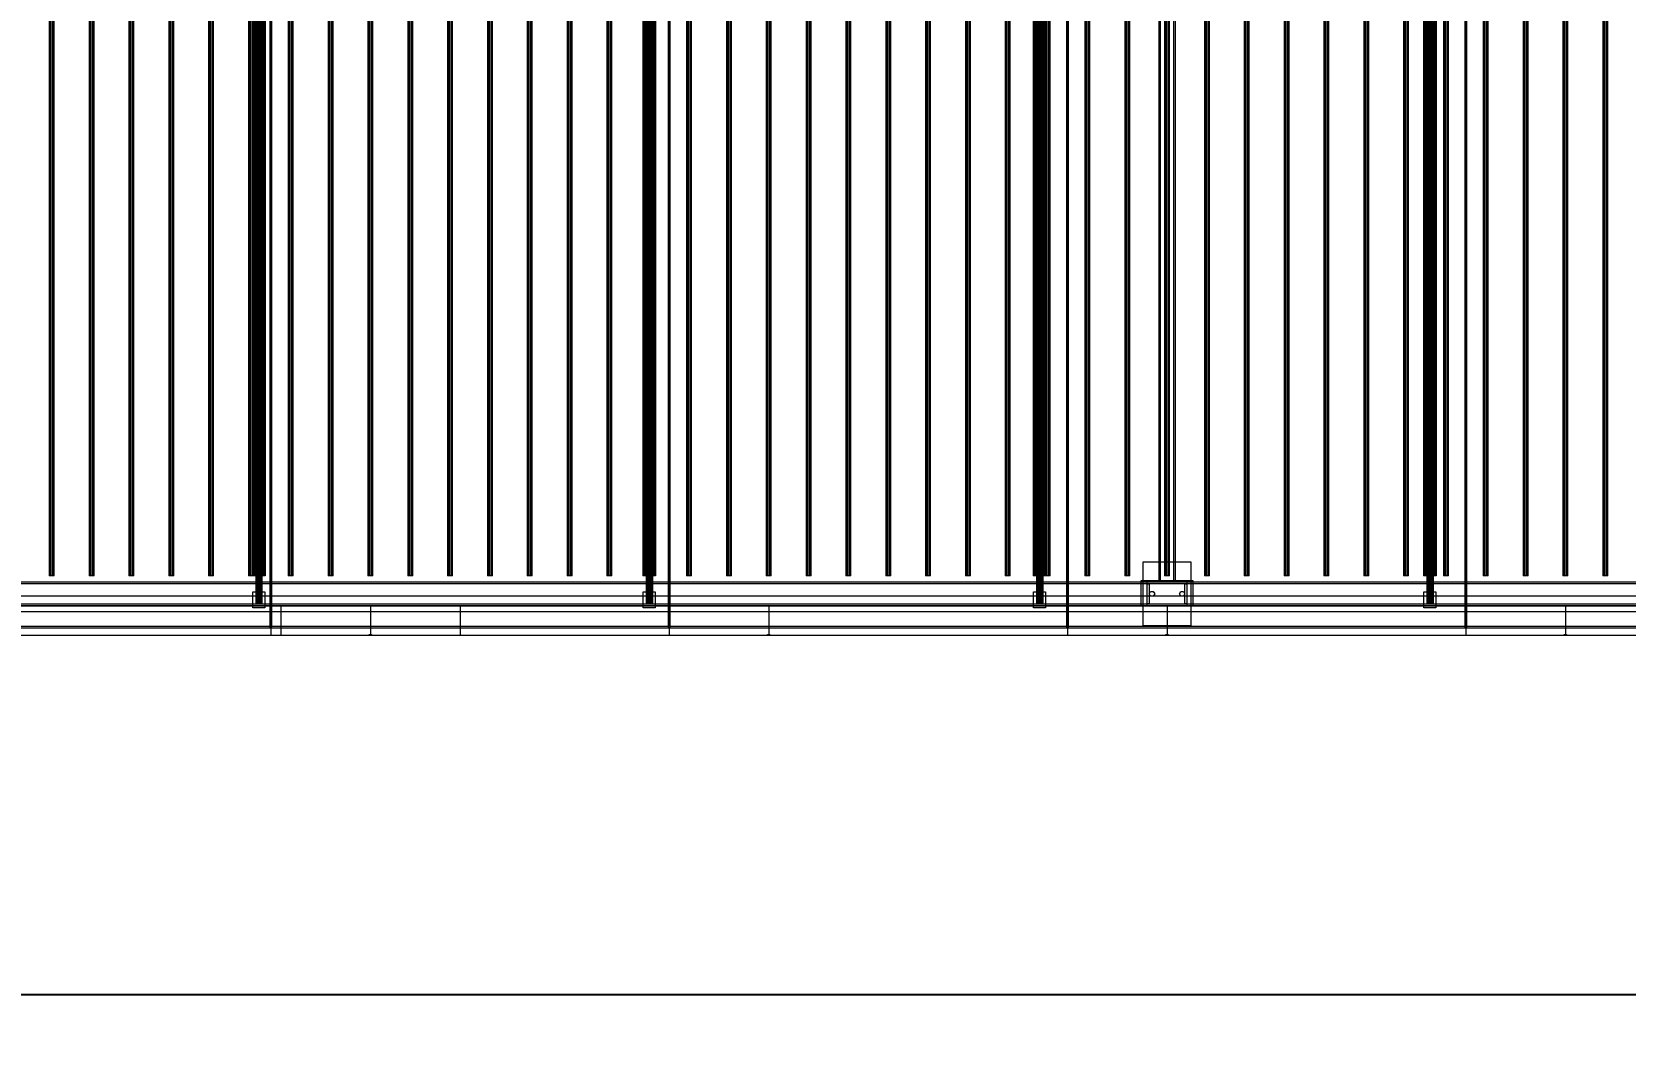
# Model space of a CAD drawing. Header units: millimetres. Extents: x -1970 to 59977, y -50268 to 6837.
# Drawn here: x 47989 to 51989, y -20450 to -17885 of the extents above; entities that cross this region are included whole.
import ezdxf

# ---------------------------------------------------------------- set-up
doc = ezdxf.new("R2010")
doc.units = ezdxf.units.MM
doc.layers.add('COTAS_O', color=1, linetype='Continuous', lineweight=0)
doc.layers.add('superior_secador', color=7, linetype='Continuous', lineweight=0)
doc.dimstyles.new('R19_100', dxfattribs={"dimtxt": 250, "dimasz": 150, "dimexe": 150, "dimexo": 80, "dimgap": 100, "dimtad": 1, "dimtih": 1, "dimtoh": 1, "dimdsep": 46, "dimcen": 0.09, "dimadec": 0, "dimazin": 0, "dimtfac": 1, "dimtdec": 4, "dimtofl": 0, "dimtmove": 0, "dimatfit": 3, "dimfxl": 1, "dimtolj": 1, "dimtzin": 0, "dimarcsym": 0})

# ---------------------------------------------------------------- blocks, each defined once
blk = doc.blocks.new('*D35')
at = {"layer": 'COTAS_O', "color": 0, "lineweight": -2, "transparency": 16777216}
for p, q in [((38839.3, -19480), (38839.3, -20450)), ((58839.3, -19480), (58839.3, -20450)), ((38989.3, -20300), (58689.3, -20300))]:
    blk.add_line(p, q, dxfattribs=at)
at = {"layer": 'COTAS_O', "color": 0, "transparency": 16777216}
for points in [[(38989.3, -20275), (38989.3, -20325), (38839.3, -20300)], [(58689.3, -20275), (58689.3, -20325), (58839.3, -20300)]]:
    blk.add_solid(points, dxfattribs=at)
at = {"layer": 'Defpoints', "color": 0, "transparency": 16777216}
for p in [(38839.3, -19400), (58839.3, -19400), (58839.3, -20300)]:
    blk.add_point(p, dxfattribs=at)

msp = doc.modelspace()

# ---------------------------------------------------------------- linework, layer by layer
at = {"layer": 'superior_secador'}
for p, q in [((48589.253, -16600), (48589.253, -19400)), ((49589.253, -16600), (49589.253, -19400)), ((50589.253, -16600), (50589.253, -19400)), ((51589.253, -16600), (51589.253, -19400)), ((48587.253, -19380), (48587.253, -16620)), ((48591.253, -16620), (48591.253, -19380)), ((49587.253, -19380), (49587.253, -16620)), ((49591.253, -16620), (49591.253, -19380)), ((50587.253, -19380), (50587.253, -16620)), ((50591.253, -16620), (50591.253, -19380)), ((51587.253, -19380), (51587.253, -16620)), ((51591.253, -16620), (51591.253, -19380)), ((48551.253, -16680), (48551.253, -19320)), ((48551.526, -16680), (48551.526, -19320)), ((48552.325, -16680), (48552.325, -19320)), ((48553.596, -16680), (48553.596, -19320)), ((48555.253, -16680), (48555.253, -19320)), ((48557.182, -16680), (48557.182, -19320)), ((48559.253, -16680), (48559.253, -19320)), ((48561.324, -16680), (48561.324, -19320)), ((48563.253, -16680), (48563.253, -19320)), ((48564.91, -16680), (48564.91, -19320)), ((48566.181, -16680), (48566.181, -19320)), ((48566.98, -16680), (48566.98, -19320)), ((48567.253, -19320), (48567.253, -16680)), ((49531.253, -16680), (49531.253, -19320)), ((49531.526, -16680), (49531.526, -19320)), ((49532.325, -16680), (49532.325, -19320)), ((49533.596, -16680), (49533.596, -19320)), ((49535.253, -16680), (49535.253, -19320)), ((49537.182, -16680), (49537.182, -19320)), ((49539.253, -16680), (49539.253, -19320)), ((49541.324, -16680), (49541.324, -19320)), ((49543.253, -16680), (49543.253, -19320)), ((49544.91, -16680), (49544.91, -19320)), ((49546.181, -16680), (49546.181, -19320)), ((49546.98, -16680), (49546.98, -19320)), ((49547.253, -19320), (49547.253, -16680)), ((50511.253, -16680), (50511.253, -19320)), ((50511.526, -16680), (50511.526, -19320)), ((50512.325, -16680), (50512.325, -19320)), ((50513.596, -16680), (50513.596, -19320)), ((50515.253, -16680), (50515.253, -19320)), ((50517.182, -16680), (50517.182, -19320)), ((50519.253, -16680), (50519.253, -19320)), ((50521.324, -16680), (50521.324, -19320)), ((50523.253, -16680), (50523.253, -19320)), ((50524.91, -16680), (50524.91, -19320)), ((50526.181, -16680), (50526.181, -19320)), ((50526.98, -16680), (50526.98, -19320)), ((50527.253, -19320), (50527.253, -16680)), ((51491.253, -16680), (51491.253, -19320)), ((51491.526, -16680), (51491.526, -19320)), ((51492.325, -16680), (51492.325, -19320)), ((51493.596, -16680), (51493.596, -19320)), ((51495.253, -16680), (51495.253, -19320)), ((51497.182, -16680), (51497.182, -19320)), ((51499.253, -16680), (51499.253, -19320)), ((51501.324, -16680), (51501.324, -19320)), ((51503.253, -16680), (51503.253, -19320)), ((51504.91, -16680), (51504.91, -19320)), ((51506.181, -16680), (51506.181, -19320)), ((51506.98, -16680), (51506.98, -19320)), ((51507.253, -19320), (51507.253, -16680)), ((48032.903, -16750), (48032.903, -19250)), ((48034.116, -16750), (48034.116, -19250)), ((48037.291, -16750), (48037.291, -19250)), ((48041.215, -16750), (48041.215, -19250)), ((48044.39, -16750), (48044.39, -19250)), ((48045.603, -19250), (48045.603, -16750)), ((48132.903, -16750), (48132.903, -19250)), ((48134.116, -16750), (48134.116, -19250)), ((48137.291, -16750), (48137.291, -19250)), ((48141.215, -16750), (48141.215, -19250)), ((48144.39, -16750), (48144.39, -19250)), ((48145.603, -19250), (48145.603, -16750)), ((48232.903, -16750), (48232.903, -19250)), ((48234.116, -16750), (48234.116, -19250)), ((48237.291, -16750), (48237.291, -19250)), ((48241.215, -16750), (48241.215, -19250)), ((48244.39, -16750), (48244.39, -19250)), ((48245.603, -19250), (48245.603, -16750)), ((48332.903, -16750), (48332.903, -19250)), ((48334.116, -16750), (48334.116, -19250)), ((48337.291, -16750), (48337.291, -19250)), ((48341.215, -16750), (48341.215, -19250)), ((48344.39, -16750), (48344.39, -19250)), ((48345.603, -19250), (48345.603, -16750)), ((48432.903, -16750), (48432.903, -19250)), ((48434.116, -16750), (48434.116, -19250)), ((48437.291, -16750), (48437.291, -19250)), ((48441.215, -16750), (48441.215, -19250)), ((48444.39, -16750), (48444.39, -19250)), ((48445.603, -19250), (48445.603, -16750)), ((48532.903, -16750), (48532.903, -19250)), ((48534.116, -16750), (48534.116, -19250)), ((48537.291, -16750), (48537.291, -19250)), ((48541.215, -16750), (48541.215, -19250)), ((48543.253, -16750), (48543.253, -19250)), ((48543.798, -16750), (48543.798, -19250)), ((48544.39, -16750), (48544.39, -19250)), ((48545.397, -16750), (48545.397, -19250)), ((48545.603, -19250), (48545.603, -16750)), ((48547.939, -16750), (48547.939, -19250)), ((48551.253, -16750), (48551.253, -19250)), ((48555.112, -16750), (48555.112, -19250)), ((48559.253, -16750), (48559.253, -19250)), ((48563.394, -16750), (48563.394, -19250)), ((48567.253, -16750), (48567.253, -19250)), ((48570.567, -16750), (48570.567, -19250)), ((48573.109, -16750), (48573.109, -19250)), ((48574.708, -16750), (48574.708, -19250)), ((48575.253, -19250), (48575.253, -16750)), ((48632.903, -16750), (48632.903, -19250)), ((48634.116, -16750), (48634.116, -19250)), ((48637.291, -16750), (48637.291, -19250)), ((48641.215, -16750), (48641.215, -19250)), ((48644.39, -16750), (48644.39, -19250)), ((48645.603, -19250), (48645.603, -16750)), ((48732.903, -16750), (48732.903, -19250)), ((48734.116, -16750), (48734.116, -19250)), ((48737.291, -16750), (48737.291, -19250)), ((48741.215, -16750), (48741.215, -19250)), ((48744.39, -16750), (48744.39, -19250)), ((48745.603, -19250), (48745.603, -16750)), ((48832.903, -16750), (48832.903, -19250)), ((48834.116, -16750), (48834.116, -19250)), ((48837.291, -16750), (48837.291, -19250)), ((48841.215, -16750), (48841.215, -19250)), ((48844.39, -16750), (48844.39, -19250)), ((48845.603, -19250), (48845.603, -16750)), ((48932.903, -16750), (48932.903, -19250)), ((48934.116, -16750), (48934.116, -19250)), ((48937.291, -16750), (48937.291, -19250)), ((48941.215, -16750), (48941.215, -19250)), ((48944.39, -16750), (48944.39, -19250)), ((48945.603, -19250), (48945.603, -16750)), ((49032.903, -16750), (49032.903, -19250)), ((49034.116, -16750), (49034.116, -19250)), ((49037.291, -16750), (49037.291, -19250)), ((49041.215, -16750), (49041.215, -19250)), ((49044.39, -16750), (49044.39, -19250)), ((49045.603, -19250), (49045.603, -16750)), ((49132.903, -16750), (49132.903, -19250)), ((49134.116, -16750), (49134.116, -19250)), ((49137.291, -16750), (49137.291, -19250)), ((49141.215, -16750), (49141.215, -19250)), ((49144.39, -16750), (49144.39, -19250)), ((49145.603, -19250), (49145.603, -16750)), ((49232.903, -16750), (49232.903, -19250)), ((49234.116, -16750), (49234.116, -19250)), ((49237.291, -16750), (49237.291, -19250)), ((49241.215, -16750), (49241.215, -19250)), ((49244.39, -16750), (49244.39, -19250)), ((49245.603, -19250), (49245.603, -16750)), ((49332.903, -16750), (49332.903, -19250)), ((49334.116, -16750), (49334.116, -19250)), ((49337.291, -16750), (49337.291, -19250)), ((49341.215, -16750), (49341.215, -19250)), ((49344.39, -16750), (49344.39, -19250)), ((49345.603, -19250), (49345.603, -16750)), ((49432.903, -16750), (49432.903, -19250)), ((49434.116, -16750), (49434.116, -19250)), ((49437.291, -16750), (49437.291, -19250)), ((49441.215, -16750), (49441.215, -19250)), ((49444.39, -16750), (49444.39, -19250)), ((49445.603, -19250), (49445.603, -16750)), ((49523.253, -16750), (49523.253, -19250)), ((49523.798, -16750), (49523.798, -19250)), ((49525.397, -16750), (49525.397, -19250)), ((49527.939, -16750), (49527.939, -19250)), ((49531.253, -16750), (49531.253, -19250)), ((49532.903, -16750), (49532.903, -19250)), ((49534.116, -16750), (49534.116, -19250)), ((49535.112, -16750), (49535.112, -19250)), ((49537.291, -16750), (49537.291, -19250)), ((49539.253, -16750), (49539.253, -19250)), ((49541.215, -16750), (49541.215, -19250)), ((49543.394, -16750), (49543.394, -19250)), ((49544.39, -16750), (49544.39, -19250)), ((49545.603, -19250), (49545.603, -16750)), ((49547.253, -16750), (49547.253, -19250)), ((49550.567, -16750), (49550.567, -19250)), ((49553.109, -16750), (49553.109, -19250)), ((49554.708, -16750), (49554.708, -19250)), ((49555.253, -19250), (49555.253, -16750)), ((49632.903, -16750), (49632.903, -19250)), ((49634.116, -16750), (49634.116, -19250)), ((49637.291, -16750), (49637.291, -19250)), ((49641.215, -16750), (49641.215, -19250)), ((49644.39, -16750), (49644.39, -19250)), ((49645.603, -19250), (49645.603, -16750)), ((49732.903, -16750), (49732.903, -19250)), ((49734.116, -16750), (49734.116, -19250)), ((49737.291, -16750), (49737.291, -19250)), ((49741.215, -16750), (49741.215, -19250)), ((49744.39, -16750), (49744.39, -19250)), ((49745.603, -19250), (49745.603, -16750)), ((49832.903, -16750), (49832.903, -19250)), ((49834.116, -16750), (49834.116, -19250)), ((49837.291, -16750), (49837.291, -19250)), ((49841.215, -16750), (49841.215, -19250)), ((49844.39, -16750), (49844.39, -19250)), ((49845.603, -19250), (49845.603, -16750)), ((49932.903, -16750), (49932.903, -19250)), ((49934.116, -16750), (49934.116, -19250)), ((49937.291, -16750), (49937.291, -19250)), ((49941.215, -16750), (49941.215, -19250)), ((49944.39, -16750), (49944.39, -19250)), ((49945.603, -19250), (49945.603, -16750)), ((50032.903, -16750), (50032.903, -19250)), ((50034.116, -16750), (50034.116, -19250)), ((50037.291, -16750), (50037.291, -19250)), ((50041.215, -16750), (50041.215, -19250)), ((50044.39, -16750), (50044.39, -19250)), ((50045.603, -19250), (50045.603, -16750)), ((50132.903, -16750), (50132.903, -19250)), ((50134.116, -16750), (50134.116, -19250)), ((50137.291, -16750), (50137.291, -19250)), ((50141.215, -16750), (50141.215, -19250)), ((50144.39, -16750), (50144.39, -19250)), ((50145.603, -19250), (50145.603, -16750)), ((50232.903, -16750), (50232.903, -19250)), ((50234.116, -16750), (50234.116, -19250)), ((50237.291, -16750), (50237.291, -19250)), ((50241.215, -16750), (50241.215, -19250)), ((50244.39, -16750), (50244.39, -19250)), ((50245.603, -19250), (50245.603, -16750)), ((50332.903, -16750), (50332.903, -19250)), ((50334.116, -16750), (50334.116, -19250)), ((50337.291, -16750), (50337.291, -19250)), ((50341.215, -16750), (50341.215, -19250)), ((50344.39, -16750), (50344.39, -19250)), ((50345.603, -19250), (50345.603, -16750)), ((50432.903, -16750), (50432.903, -19250)), ((50434.116, -16750), (50434.116, -19250)), ((50437.291, -16750), (50437.291, -19250)), ((50441.215, -16750), (50441.215, -19250)), ((50444.39, -16750), (50444.39, -19250)), ((50445.603, -19250), (50445.603, -16750)), ((50503.253, -16750), (50503.253, -19250)), ((50503.798, -16750), (50503.798, -19250)), ((50505.397, -16750), (50505.397, -19250)), ((50507.939, -16750), (50507.939, -19250)), ((50511.253, -16750), (50511.253, -19250)), ((50515.112, -16750), (50515.112, -19250)), ((50519.253, -16750), (50519.253, -19250)), ((50523.394, -16750), (50523.394, -19250)), ((50527.253, -16750), (50527.253, -19250)), ((50530.567, -16750), (50530.567, -19250)), ((50532.903, -16750), (50532.903, -19250)), ((50533.109, -16750), (50533.109, -19250)), ((50534.116, -16750), (50534.116, -19250)), ((50534.708, -16750), (50534.708, -19250)), ((50535.253, -19250), (50535.253, -16750)), ((50537.291, -16750), (50537.291, -19250)), ((50541.215, -16750), (50541.215, -19250)), ((50544.39, -16750), (50544.39, -19250)), ((50545.603, -19250), (50545.603, -16750)), ((50632.903, -16750), (50632.903, -19250)), ((50634.116, -16750), (50634.116, -19250)), ((50637.291, -16750), (50637.291, -19250)), ((50641.215, -16750), (50641.215, -19250)), ((50644.39, -16750), (50644.39, -19250)), ((50645.603, -19250), (50645.603, -16750)), ((50732.903, -16750), (50732.903, -19250)), ((50734.116, -16750), (50734.116, -19250)), ((50737.291, -16750), (50737.291, -19250)), ((50741.215, -16750), (50741.215, -19250)), ((50744.39, -16750), (50744.39, -19250)), ((50745.603, -19250), (50745.603, -16750)), ((50819.253, -19265), (50819.253, -16735)), ((50822.253, -16735), (50822.253, -19265)), ((50832.903, -16750), (50832.903, -19250)), ((50834.116, -16750), (50834.116, -19250)), ((50837.291, -16750), (50837.291, -19250)), ((50841.215, -16750), (50841.215, -19250)), ((50844.39, -16750), (50844.39, -19250)), ((50845.603, -19250), (50845.603, -16750)), ((50856.253, -19265), (50856.253, -16735)), ((50859.253, -16735), (50859.253, -19265)), ((50932.903, -16750), (50932.903, -19250)), ((50934.116, -16750), (50934.116, -19250)), ((50937.291, -16750), (50937.291, -19250)), ((50941.215, -16750), (50941.215, -19250)), ((50944.39, -16750), (50944.39, -19250)), ((50945.603, -19250), (50945.603, -16750)), ((51032.903, -16750), (51032.903, -19250)), ((51034.116, -16750), (51034.116, -19250)), ((51037.291, -16750), (51037.291, -19250)), ((51041.215, -16750), (51041.215, -19250)), ((51044.39, -16750), (51044.39, -19250)), ((51045.603, -19250), (51045.603, -16750)), ((51132.903, -16750), (51132.903, -19250)), ((51134.116, -16750), (51134.116, -19250)), ((51137.291, -16750), (51137.291, -19250)), ((51141.215, -16750), (51141.215, -19250)), ((51144.39, -16750), (51144.39, -19250)), ((51145.603, -19250), (51145.603, -16750)), ((51232.903, -16750), (51232.903, -19250)), ((51234.116, -16750), (51234.116, -19250)), ((51237.291, -16750), (51237.291, -19250)), ((51241.215, -16750), (51241.215, -19250)), ((51244.39, -16750), (51244.39, -19250)), ((51245.603, -19250), (51245.603, -16750)), ((51332.903, -16750), (51332.903, -19250)), ((51334.116, -16750), (51334.116, -19250)), ((51337.291, -16750), (51337.291, -19250)), ((51341.215, -16750), (51341.215, -19250)), ((51344.39, -16750), (51344.39, -19250)), ((51345.603, -19250), (51345.603, -16750)), ((51432.903, -16750), (51432.903, -19250)), ((51434.116, -16750), (51434.116, -19250)), ((51437.291, -16750), (51437.291, -19250)), ((51441.215, -16750), (51441.215, -19250)), ((51444.39, -16750), (51444.39, -19250)), ((51445.603, -19250), (51445.603, -16750)), ((51483.253, -16750), (51483.253, -19250)), ((51483.798, -16750), (51483.798, -19250)), ((51485.397, -16750), (51485.397, -19250)), ((51487.939, -16750), (51487.939, -19250)), ((51491.253, -16750), (51491.253, -19250)), ((51495.112, -16750), (51495.112, -19250)), ((51499.253, -16750), (51499.253, -19250)), ((51503.394, -16750), (51503.394, -19250)), ((51507.253, -16750), (51507.253, -19250)), ((51510.567, -16750), (51510.567, -19250)), ((51513.109, -16750), (51513.109, -19250)), ((51514.708, -16750), (51514.708, -19250)), ((51515.253, -19250), (51515.253, -16750)), ((51532.903, -16750), (51532.903, -19250)), ((51534.116, -16750), (51534.116, -19250)), ((51537.291, -16750), (51537.291, -19250)), ((51541.215, -16750), (51541.215, -19250)), ((51544.39, -16750), (51544.39, -19250)), ((51545.603, -19250), (51545.603, -16750)), ((51632.903, -16750), (51632.903, -19250)), ((51634.116, -16750), (51634.116, -19250)), ((51637.291, -16750), (51637.291, -19250)), ((51641.215, -16750), (51641.215, -19250)), ((51644.39, -16750), (51644.39, -19250)), ((51645.603, -19250), (51645.603, -16750)), ((51732.903, -16750), (51732.903, -19250)), ((51734.116, -16750), (51734.116, -19250)), ((51737.291, -16750), (51737.291, -19250)), ((51741.215, -16750), (51741.215, -19250)), ((51744.39, -16750), (51744.39, -19250)), ((51745.603, -19250), (51745.603, -16750)), ((51832.903, -16750), (51832.903, -19250)), ((51834.116, -16750), (51834.116, -19250)), ((51837.291, -16750), (51837.291, -19250)), ((51841.215, -16750), (51841.215, -19250)), ((51844.39, -16750), (51844.39, -19250)), ((51845.603, -19250), (51845.603, -16750)), ((51932.903, -16750), (51932.903, -19250)), ((51934.116, -16750), (51934.116, -19250)), ((51937.291, -16750), (51937.291, -19250)), ((51941.215, -16750), (51941.215, -19250)), ((51944.39, -16750), (51944.39, -19250)), ((51945.603, -19250), (51945.603, -16750)), ((50779.253, -19375), (50779.253, -19215)), ((50779.253, -19215), (50899.253, -19215)), ((50899.253, -19215), (50899.253, -19375)), ((38839.253, -19265), (58839.253, -19265)), ((58839.253, -19270), (38839.253, -19270)), ((48034.116, -19250), (48032.903, -19250)), ((48037.291, -19250), (48034.116, -19250)), ((48041.215, -19250), (48037.291, -19250)), ((48044.39, -19250), (48041.215, -19250)), ((48045.603, -19250), (48044.39, -19250)), ((48134.116, -19250), (48132.903, -19250)), ((48137.291, -19250), (48134.116, -19250)), ((48141.215, -19250), (48137.291, -19250)), ((48144.39, -19250), (48141.215, -19250)), ((48145.603, -19250), (48144.39, -19250)), ((48234.116, -19250), (48232.903, -19250)), ((48237.291, -19250), (48234.116, -19250)), ((48241.215, -19250), (48237.291, -19250)), ((48244.39, -19250), (48241.215, -19250)), ((48245.603, -19250), (48244.39, -19250)), ((48334.116, -19250), (48332.903, -19250)), ((48337.291, -19250), (48334.116, -19250)), ((48341.215, -19250), (48337.291, -19250)), ((48344.39, -19250), (48341.215, -19250)), ((48345.603, -19250), (48344.39, -19250)), ((48434.116, -19250), (48432.903, -19250)), ((48437.291, -19250), (48434.116, -19250)), ((48441.215, -19250), (48437.291, -19250)), ((48444.39, -19250), (48441.215, -19250)), ((48445.603, -19250), (48444.39, -19250)), ((48534.116, -19250), (48532.903, -19250)), ((48537.291, -19250), (48534.116, -19250)), ((48541.215, -19250), (48537.291, -19250)), ((48544.39, -19250), (48541.215, -19250)), ((48543.798, -19250), (48543.253, -19250)), ((48545.397, -19250), (48543.798, -19250)), ((48545.603, -19250), (48544.39, -19250)), ((48547.939, -19250), (48545.397, -19250)), ((48551.253, -19250), (48547.939, -19250)), ((48555.112, -19250), (48551.253, -19250)), ((48559.253, -19250), (48555.112, -19250)), ((48563.394, -19250), (48559.253, -19250)), ((48567.253, -19250), (48563.394, -19250)), ((48570.567, -19250), (48567.253, -19250)), ((48573.109, -19250), (48570.567, -19250)), ((48574.708, -19250), (48573.109, -19250)), ((48575.253, -19250), (48574.708, -19250)), ((48634.116, -19250), (48632.903, -19250)), ((48637.291, -19250), (48634.116, -19250)), ((48641.215, -19250), (48637.291, -19250)), ((48644.39, -19250), (48641.215, -19250)), ((48645.603, -19250), (48644.39, -19250)), ((48734.116, -19250), (48732.903, -19250)), ((48737.291, -19250), (48734.116, -19250)), ((48741.215, -19250), (48737.291, -19250)), ((48744.39, -19250), (48741.215, -19250)), ((48745.603, -19250), (48744.39, -19250)), ((48834.116, -19250), (48832.903, -19250)), ((48837.291, -19250), (48834.116, -19250)), ((48841.215, -19250), (48837.291, -19250)), ((48844.39, -19250), (48841.215, -19250)), ((48845.603, -19250), (48844.39, -19250)), ((48934.116, -19250), (48932.903, -19250)), ((48937.291, -19250), (48934.116, -19250)), ((48941.215, -19250), (48937.291, -19250)), ((48944.39, -19250), (48941.215, -19250)), ((48945.603, -19250), (48944.39, -19250)), ((49034.116, -19250), (49032.903, -19250)), ((49037.291, -19250), (49034.116, -19250)), ((49041.215, -19250), (49037.291, -19250)), ((49044.39, -19250), (49041.215, -19250)), ((49045.603, -19250), (49044.39, -19250)), ((49134.116, -19250), (49132.903, -19250)), ((49137.291, -19250), (49134.116, -19250)), ((49141.215, -19250), (49137.291, -19250)), ((49144.39, -19250), (49141.215, -19250)), ((49145.603, -19250), (49144.39, -19250)), ((49234.116, -19250), (49232.903, -19250)), ((49237.291, -19250), (49234.116, -19250)), ((49241.215, -19250), (49237.291, -19250)), ((49244.39, -19250), (49241.215, -19250)), ((49245.603, -19250), (49244.39, -19250)), ((49334.116, -19250), (49332.903, -19250)), ((49337.291, -19250), (49334.116, -19250)), ((49341.215, -19250), (49337.291, -19250)), ((49344.39, -19250), (49341.215, -19250)), ((49345.603, -19250), (49344.39, -19250)), ((49434.116, -19250), (49432.903, -19250)), ((49437.291, -19250), (49434.116, -19250)), ((49441.215, -19250), (49437.291, -19250)), ((49444.39, -19250), (49441.215, -19250)), ((49445.603, -19250), (49444.39, -19250)), ((49523.798, -19250), (49523.253, -19250)), ((49525.397, -19250), (49523.798, -19250)), ((49527.939, -19250), (49525.397, -19250)), ((49531.253, -19250), (49527.939, -19250)), ((49535.112, -19250), (49531.253, -19250)), ((49534.116, -19250), (49532.903, -19250)), ((49537.291, -19250), (49534.116, -19250)), ((49539.253, -19250), (49535.112, -19250)), ((49541.215, -19250), (49537.291, -19250)), ((49543.394, -19250), (49539.253, -19250)), ((49544.39, -19250), (49541.215, -19250)), ((49547.253, -19250), (49543.394, -19250)), ((49545.603, -19250), (49544.39, -19250)), ((49550.567, -19250), (49547.253, -19250)), ((49553.109, -19250), (49550.567, -19250)), ((49554.708, -19250), (49553.109, -19250)), ((49555.253, -19250), (49554.708, -19250)), ((49634.116, -19250), (49632.903, -19250)), ((49637.291, -19250), (49634.116, -19250)), ((49641.215, -19250), (49637.291, -19250)), ((49644.39, -19250), (49641.215, -19250)), ((49645.603, -19250), (49644.39, -19250)), ((49734.116, -19250), (49732.903, -19250)), ((49737.291, -19250), (49734.116, -19250)), ((49741.215, -19250), (49737.291, -19250)), ((49744.39, -19250), (49741.215, -19250)), ((49745.603, -19250), (49744.39, -19250)), ((49834.116, -19250), (49832.903, -19250)), ((49837.291, -19250), (49834.116, -19250)), ((49841.215, -19250), (49837.291, -19250)), ((49844.39, -19250), (49841.215, -19250)), ((49845.603, -19250), (49844.39, -19250)), ((49934.116, -19250), (49932.903, -19250)), ((49937.291, -19250), (49934.116, -19250)), ((49941.215, -19250), (49937.291, -19250)), ((49944.39, -19250), (49941.215, -19250)), ((49945.603, -19250), (49944.39, -19250)), ((50034.116, -19250), (50032.903, -19250)), ((50037.291, -19250), (50034.116, -19250)), ((50041.215, -19250), (50037.291, -19250)), ((50044.39, -19250), (50041.215, -19250)), ((50045.603, -19250), (50044.39, -19250)), ((50134.116, -19250), (50132.903, -19250)), ((50137.291, -19250), (50134.116, -19250)), ((50141.215, -19250), (50137.291, -19250)), ((50144.39, -19250), (50141.215, -19250)), ((50145.603, -19250), (50144.39, -19250)), ((50234.116, -19250), (50232.903, -19250)), ((50237.291, -19250), (50234.116, -19250)), ((50241.215, -19250), (50237.291, -19250)), ((50244.39, -19250), (50241.215, -19250)), ((50245.603, -19250), (50244.39, -19250)), ((50334.116, -19250), (50332.903, -19250)), ((50337.291, -19250), (50334.116, -19250)), ((50341.215, -19250), (50337.291, -19250)), ((50344.39, -19250), (50341.215, -19250)), ((50345.603, -19250), (50344.39, -19250)), ((50434.116, -19250), (50432.903, -19250)), ((50437.291, -19250), (50434.116, -19250)), ((50441.215, -19250), (50437.291, -19250)), ((50444.39, -19250), (50441.215, -19250)), ((50445.603, -19250), (50444.39, -19250)), ((50503.798, -19250), (50503.253, -19250)), ((50505.397, -19250), (50503.798, -19250)), ((50507.939, -19250), (50505.397, -19250)), ((50511.253, -19250), (50507.939, -19250)), ((50515.112, -19250), (50511.253, -19250)), ((50519.253, -19250), (50515.112, -19250)), ((50523.394, -19250), (50519.253, -19250)), ((50527.253, -19250), (50523.394, -19250)), ((50530.567, -19250), (50527.253, -19250)), ((50533.109, -19250), (50530.567, -19250)), ((50534.116, -19250), (50532.903, -19250)), ((50534.708, -19250), (50533.109, -19250)), ((50537.291, -19250), (50534.116, -19250)), ((50535.253, -19250), (50534.708, -19250)), ((50541.215, -19250), (50537.291, -19250)), ((50544.39, -19250), (50541.215, -19250)), ((50545.603, -19250), (50544.39, -19250)), ((50634.116, -19250), (50632.903, -19250)), ((50637.291, -19250), (50634.116, -19250)), ((50641.215, -19250), (50637.291, -19250)), ((50644.39, -19250), (50641.215, -19250)), ((50645.603, -19250), (50644.39, -19250)), ((50734.116, -19250), (50732.903, -19250)), ((50737.291, -19250), (50734.116, -19250)), ((50741.215, -19250), (50737.291, -19250)), ((50744.39, -19250), (50741.215, -19250)), ((50745.603, -19250), (50744.39, -19250)), ((50774.253, -19325), (50774.253, -19262)), ((50774.253, -19262), (50904.253, -19262)), ((50789.253, -19270), (50789.253, -19265)), ((50789.253, -19265), (50889.253, -19265)), ((50889.253, -19270), (50789.253, -19270)), ((50789.253, -19320), (50789.253, -19270)), ((50789.253, -19270), (50794.253, -19270)), ((50794.253, -19270), (50794.253, -19320)), ((50859.253, -19265), (50819.253, -19265)), ((50822.253, -19265), (50819.253, -19265)), ((50834.116, -19250), (50832.903, -19250)), ((50837.291, -19250), (50834.116, -19250)), ((50841.215, -19250), (50837.291, -19250)), ((50844.39, -19250), (50841.215, -19250)), ((50845.603, -19250), (50844.39, -19250)), ((50859.253, -19265), (50856.253, -19265)), ((50884.253, -19320), (50884.253, -19270)), ((50884.253, -19270), (50889.253, -19270)), ((50889.253, -19265), (50889.253, -19270)), ((50889.253, -19270), (50889.253, -19320)), ((50904.253, -19262), (50904.253, -19325)), ((50934.116, -19250), (50932.903, -19250)), ((50937.291, -19250), (50934.116, -19250)), ((50941.215, -19250), (50937.291, -19250)), ((50944.39, -19250), (50941.215, -19250)), ((50945.603, -19250), (50944.39, -19250)), ((51034.116, -19250), (51032.903, -19250)), ((51037.291, -19250), (51034.116, -19250)), ((51041.215, -19250), (51037.291, -19250)), ((51044.39, -19250), (51041.215, -19250)), ((51045.603, -19250), (51044.39, -19250)), ((51134.116, -19250), (51132.903, -19250)), ((51137.291, -19250), (51134.116, -19250)), ((51141.215, -19250), (51137.291, -19250)), ((51144.39, -19250), (51141.215, -19250)), ((51145.603, -19250), (51144.39, -19250)), ((51234.116, -19250), (51232.903, -19250)), ((51237.291, -19250), (51234.116, -19250)), ((51241.215, -19250), (51237.291, -19250)), ((51244.39, -19250), (51241.215, -19250)), ((51245.603, -19250), (51244.39, -19250)), ((51334.116, -19250), (51332.903, -19250)), ((51337.291, -19250), (51334.116, -19250)), ((51341.215, -19250), (51337.291, -19250)), ((51344.39, -19250), (51341.215, -19250)), ((51345.603, -19250), (51344.39, -19250)), ((51434.116, -19250), (51432.903, -19250)), ((51437.291, -19250), (51434.116, -19250)), ((51441.215, -19250), (51437.291, -19250)), ((51444.39, -19250), (51441.215, -19250)), ((51445.603, -19250), (51444.39, -19250)), ((51483.798, -19250), (51483.253, -19250)), ((51485.397, -19250), (51483.798, -19250)), ((51487.939, -19250), (51485.397, -19250)), ((51491.253, -19250), (51487.939, -19250)), ((51495.112, -19250), (51491.253, -19250)), ((51499.253, -19250), (51495.112, -19250)), ((51503.394, -19250), (51499.253, -19250)), ((51507.253, -19250), (51503.394, -19250)), ((51510.567, -19250), (51507.253, -19250)), ((51513.109, -19250), (51510.567, -19250)), ((51514.708, -19250), (51513.109, -19250)), ((51515.253, -19250), (51514.708, -19250)), ((51534.116, -19250), (51532.903, -19250)), ((51537.291, -19250), (51534.116, -19250)), ((51541.215, -19250), (51537.291, -19250)), ((51544.39, -19250), (51541.215, -19250)), ((51545.603, -19250), (51544.39, -19250)), ((51634.116, -19250), (51632.903, -19250)), ((51637.291, -19250), (51634.116, -19250)), ((51641.215, -19250), (51637.291, -19250)), ((51644.39, -19250), (51641.215, -19250)), ((51645.603, -19250), (51644.39, -19250)), ((51734.116, -19250), (51732.903, -19250)), ((51737.291, -19250), (51734.116, -19250)), ((51741.215, -19250), (51737.291, -19250)), ((51744.39, -19250), (51741.215, -19250)), ((51745.603, -19250), (51744.39, -19250)), ((51834.116, -19250), (51832.903, -19250)), ((51837.291, -19250), (51834.116, -19250)), ((51841.215, -19250), (51837.291, -19250)), ((51844.39, -19250), (51841.215, -19250)), ((51845.603, -19250), (51844.39, -19250)), ((51934.116, -19250), (51932.903, -19250)), ((51937.291, -19250), (51934.116, -19250)), ((51941.215, -19250), (51937.291, -19250)), ((51944.39, -19250), (51941.215, -19250)), ((51945.603, -19250), (51944.39, -19250)), ((38839.253, -19320), (58839.253, -19320)), ((39189.253, -19300), (58489.253, -19300)), ((48544.253, -19330), (48544.253, -19290)), ((48544.253, -19290), (48574.253, -19290)), ((48551.526, -19320), (48551.253, -19320)), ((48552.325, -19320), (48551.526, -19320)), ((48553.596, -19320), (48552.325, -19320)), ((48555.253, -19320), (48553.596, -19320)), ((48557.182, -19320), (48555.253, -19320)), ((48559.253, -19320), (48557.182, -19320)), ((48561.324, -19320), (48559.253, -19320)), ((48563.253, -19320), (48561.324, -19320)), ((48564.91, -19320), (48563.253, -19320)), ((48566.181, -19320), (48564.91, -19320)), ((48566.98, -19320), (48566.181, -19320)), ((48567.253, -19320), (48566.98, -19320)), ((48574.253, -19290), (48574.253, -19330)), ((49524.253, -19330), (49524.253, -19290)), ((49524.253, -19290), (49554.253, -19290)), ((49531.526, -19320), (49531.253, -19320)), ((49532.325, -19320), (49531.526, -19320)), ((49533.596, -19320), (49532.325, -19320)), ((49535.253, -19320), (49533.596, -19320)), ((49537.182, -19320), (49535.253, -19320)), ((49539.253, -19320), (49537.182, -19320)), ((49541.324, -19320), (49539.253, -19320)), ((49543.253, -19320), (49541.324, -19320)), ((49544.91, -19320), (49543.253, -19320)), ((49546.181, -19320), (49544.91, -19320)), ((49546.98, -19320), (49546.181, -19320)), ((49547.253, -19320), (49546.98, -19320)), ((49554.253, -19290), (49554.253, -19330)), ((50504.253, -19330), (50504.253, -19290)), ((50504.253, -19290), (50534.253, -19290)), ((50511.526, -19320), (50511.253, -19320)), ((50512.325, -19320), (50511.526, -19320)), ((50513.596, -19320), (50512.325, -19320)), ((50515.253, -19320), (50513.596, -19320)), ((50517.182, -19320), (50515.253, -19320)), ((50519.253, -19320), (50517.182, -19320)), ((50521.324, -19320), (50519.253, -19320)), ((50523.253, -19320), (50521.324, -19320)), ((50524.91, -19320), (50523.253, -19320)), ((50526.181, -19320), (50524.91, -19320)), ((50526.98, -19320), (50526.181, -19320)), ((50527.253, -19320), (50526.98, -19320)), ((50534.253, -19290), (50534.253, -19330)), ((50774.253, -19325), (50774.253, -19320)), ((50774.253, -19320), (50904.253, -19320)), ((50789.253, -19325), (50789.253, -19320)), ((50789.253, -19320), (50889.253, -19320)), ((50794.253, -19320), (50789.253, -19320)), ((50794.253, -19295), (50797.753, -19288.938)), ((50797.753, -19301.062), (50794.253, -19295)), ((50797.753, -19288.938), (50804.753, -19288.938)), ((50804.753, -19301.062), (50797.753, -19301.062)), ((50804.753, -19288.938), (50808.253, -19295)), ((50808.253, -19295), (50804.753, -19301.062)), ((50870.253, -19295), (50873.753, -19288.938)), ((50873.753, -19301.062), (50870.253, -19295)), ((50873.753, -19288.938), (50880.753, -19288.938)), ((50880.753, -19301.062), (50873.753, -19301.062)), ((50880.753, -19288.938), (50884.253, -19295)), ((50884.253, -19295), (50880.753, -19301.062)), ((50889.253, -19320), (50884.253, -19320)), ((50889.253, -19320), (50889.253, -19325)), ((50904.253, -19320), (50904.253, -19325)), ((51484.253, -19330), (51484.253, -19290)), ((51484.253, -19290), (51514.253, -19290)), ((51491.526, -19320), (51491.253, -19320)), ((51492.325, -19320), (51491.526, -19320)), ((51493.596, -19320), (51492.325, -19320)), ((51495.253, -19320), (51493.596, -19320)), ((51497.182, -19320), (51495.253, -19320)), ((51499.253, -19320), (51497.182, -19320)), ((51501.324, -19320), (51499.253, -19320)), ((51503.253, -19320), (51501.324, -19320)), ((51504.91, -19320), (51503.253, -19320)), ((51506.181, -19320), (51504.91, -19320)), ((51506.98, -19320), (51506.181, -19320)), ((51507.253, -19320), (51506.98, -19320)), ((51514.253, -19290), (51514.253, -19330)), ((58839.253, -19325), (38839.253, -19325)), ((58489.253, -19340), (39189.253, -19340)), ((47839.253, -19325), (48614.253, -19325)), ((48574.253, -19330), (48544.253, -19330)), ((48614.253, -19325), (48614.253, -19400)), ((48614.253, -19325), (48839.253, -19325)), ((48839.253, -19325), (48839.253, -19400)), ((48839.253, -19325), (49064.253, -19325)), ((49064.253, -19325), (49064.253, -19400)), ((49064.253, -19325), (49839.253, -19325)), ((49554.253, -19330), (49524.253, -19330)), ((49839.253, -19325), (49839.253, -19400)), ((49839.253, -19325), (50839.253, -19325)), ((50534.253, -19330), (50504.253, -19330)), ((50904.253, -19325), (50774.253, -19325)), ((50889.253, -19325), (50789.253, -19325)), ((50839.253, -19325), (50839.253, -19400)), ((50839.253, -19325), (51839.253, -19325)), ((51514.253, -19330), (51484.253, -19330)), ((51839.253, -19325), (51839.253, -19400)), ((51839.253, -19325), (52414.253, -19325)), ((38839.253, -19376), (58839.253, -19376)), ((38839.253, -19380), (58839.253, -19380)), ((58839.253, -19400), (38839.253, -19400)), ((48589.253, -19400), (47589.253, -19400)), ((48614.253, -19400), (47839.253, -19400)), ((48591.253, -19380), (48587.253, -19380)), ((49589.253, -19400), (48589.253, -19400)), ((48839.253, -19400), (48614.253, -19400)), ((48836.253, -19400), (48836.253, -19397)), ((48836.253, -19397), (48842.253, -19397)), ((48842.253, -19400), (48836.253, -19400)), ((49064.253, -19400), (48839.253, -19400)), ((48842.253, -19397), (48842.253, -19400)), ((49839.253, -19400), (49064.253, -19400)), ((49591.253, -19380), (49587.253, -19380)), ((50589.253, -19400), (49589.253, -19400)), ((49836.253, -19400), (49836.253, -19397)), ((49836.253, -19397), (49842.253, -19397)), ((49842.253, -19400), (49836.253, -19400)), ((50839.253, -19400), (49839.253, -19400)), ((49842.253, -19397), (49842.253, -19400)), ((50591.253, -19380), (50587.253, -19380)), ((51589.253, -19400), (50589.253, -19400)), ((50899.253, -19375), (50779.253, -19375)), ((50836.253, -19400), (50836.253, -19397)), ((50836.253, -19397), (50842.253, -19397)), ((50842.253, -19400), (50836.253, -19400)), ((51839.253, -19400), (50839.253, -19400)), ((50842.253, -19397), (50842.253, -19400)), ((51591.253, -19380), (51587.253, -19380)), ((52589.253, -19400), (51589.253, -19400)), ((51836.253, -19400), (51836.253, -19397)), ((51836.253, -19397), (51842.253, -19397)), ((51842.253, -19400), (51836.253, -19400)), ((52414.253, -19400), (51839.253, -19400)), ((51842.253, -19397), (51842.253, -19400))]:
    msp.add_line(p, q, dxfattribs=at)

# ---------------------------------------------------------------- dimensions: what is measured, and where the dimension line sits
at = {"layer": 'COTAS_O'}
dim = msp.add_aligned_dim(p1=(38839.253, -19400), p2=(58839.253, -19400), distance=-900, text='<> O', dimstyle='R19_100', dxfattribs=at)
dim.commit()
dim.dimension.update_dxf_attribs({"geometry": '*D35', "text_midpoint": (48839.253, -20300)})

doc.saveas('drawing.dxf')
